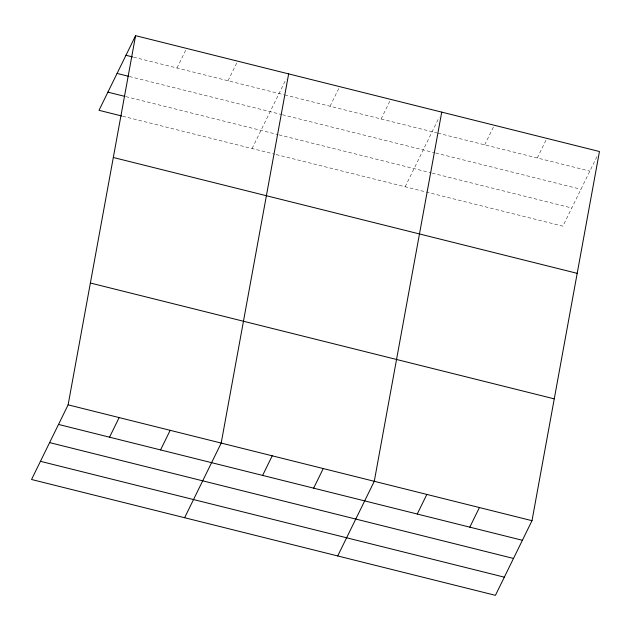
<?xml version="1.0" encoding="UTF-8"?>
<svg xmlns="http://www.w3.org/2000/svg" width="631" height="631" viewBox="0 0 631 631"><rect width="100%" height="100%" fill="white"/><g stroke="black" fill="none" stroke-linecap="round" stroke-linejoin="round"><path stroke-width="0.47" stroke-dasharray="3.15 2.37" d="M176.995 68.014L186.602 48.413M228.028 80.76L237.627 61.16M252.084 148.545L286.151 79.009M330.076 106.245L339.683 86.644M381.1 118.983L390.707 99.382M405.165 186.768L439.231 117.24M484.703 144.854L494.302 125.254M537.273 157.987L546.88 138.386M596.942 156.622L562.884 226.158L275.708 154.445M133.535 57.161L283.776 94.682M284.723 94.918L436.912 132.92M437.867 133.157L589.851 171.111M129.355 76.501L281.489 114.495M282.436 114.732L434.704 152.757M435.658 152.994L580.946 189.276M125.861 96.638L277.995 134.624M278.941 134.86L431.265 172.902M432.227 173.139L571.781 207.993M122.627 116.214L274.761 154.209"/><path stroke-width="0.95" d="M68.116 404.842L135.578 35.667L599.45 151.511L531.996 520.685L495.422 595.333L31.55 479.489L68.116 404.842L531.996 520.685M288.651 73.898L221.197 443.072L184.631 517.712M441.732 112.129L374.278 481.295L337.711 555.943M135.578 35.667L99.004 110.315L121.688 115.978M109.542 437.188L119.141 417.588M160.566 449.927L170.173 430.326M262.622 475.419L272.221 455.811M313.646 488.157L323.246 468.557M417.249 514.028L426.848 494.428M469.819 527.161L479.418 507.553M125.971 55.276L132.589 56.924M117.074 73.441L128.416 76.272M107.909 92.15L124.914 96.401M113.312 157.498L577.191 273.341M90.375 283.019L554.255 398.855M58.517 424.442L522.389 540.286M49.62 442.607L513.492 558.451M40.447 461.324L504.327 577.168"/></g></svg>
